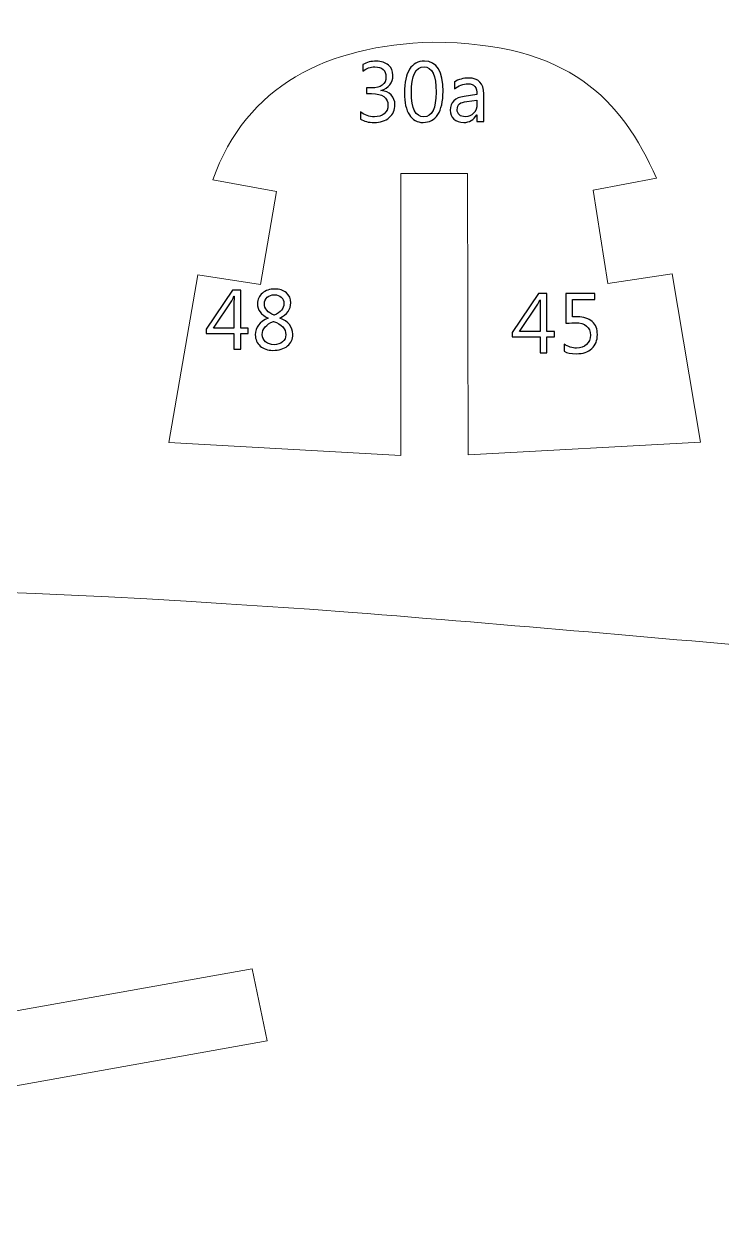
# Model space of a CAD drawing. Header units: centimetres. Extents: x -19.4 to 19.9, y -26.5 to 22.7.
# Drawn here: x -15.72 to -12.23, y 11.08 to 17.1 of the extents above; entities that cross this region are included whole.
import ezdxf

# ---------------------------------------------------------------- set-up
doc = ezdxf.new("R2010")
doc.units = ezdxf.units.CM
doc.header["$MEASUREMENT"] = 0
doc.layers.add('Camada 1', color=7, linetype='Continuous')

msp = doc.modelspace()

# ---------------------------------------------------------------- linework, layer by layer
at = {"layer": 'Camada 1', "color": 7, "lineweight": 9}
for points, knots in [([(11.37641, 13.9241), (11.37641, 13.9241), (12.07959, 13.92746), (12.07959, 13.92746), (12.07959, 13.92746), (12.07959, 13.92746), (12.07889, 12.84872), (12.07889, 12.84872), (12.07889, 12.84872), (12.07889, 12.84872), (12.40737, 12.84868), (12.40737, 12.84868), (12.40737, 12.84868), (12.40737, 12.84868), (12.40791, 13.9203), (12.40791, 13.9203), (12.40791, 13.9203), (12.40791, 13.9203), (13.44927, 13.9203), (13.44927, 13.9203), (13.44927, 13.9203), (13.44927, 13.9203), (13.44927, 12.84866), (13.44927, 12.84866), (13.44927, 12.84866), (13.44927, 12.84866), (13.77653, 12.84874), (13.77653, 12.84874), (13.77653, 12.84874), (13.77653, 12.84874), (13.77665, 13.92194), (13.77665, 13.92194), (13.77665, 13.92194), (13.77665, 13.92194), (14.82129, 13.92148), (14.82129, 13.92148), (14.82129, 13.92148), (14.82129, 13.92148), (14.81871, 12.8491), (14.81871, 12.8491), (14.81871, 12.8491), (14.81871, 12.8491), (15.15111, 12.84872), (15.15111, 12.84872), (15.15111, 12.84872), (15.15111, 12.84872), (15.15233, 13.92432), (15.15233, 13.92432), (15.15233, 13.92432), (15.15233, 13.92432), (16.19311, 13.92528), (16.19311, 13.92528), (16.19311, 13.92528), (16.19311, 13.92528), (16.19311, 12.8488), (16.19311, 12.8488), (16.19311, 12.8488), (16.19311, 12.8488), (16.51913, 12.84902), (16.51913, 12.84902), (16.51913, 12.84902), (16.51913, 12.84902), (16.52443, 13.92402), (16.52443, 13.92402), (16.52443, 13.92402), (16.52443, 13.92402), (17.57629, 13.92198), (17.57629, 13.92198), (17.57629, 13.92198), (17.57629, 13.92198), (17.57965, 12.84876), (17.57965, 12.84876), (17.57965, 12.84876), (17.57965, 12.84876), (17.90357, 12.84884), (17.90357, 12.84884), (17.90357, 12.84884), (17.90357, 12.84884), (17.90519, 13.92198), (17.90519, 13.92198), (17.90519, 13.92198), (17.90519, 13.92198), (19.26099, 13.92256), (19.26099, 13.92256), (19.26099, 13.92256), (19.26099, 13.92256), (19.26329, 13.48384), (19.26329, 13.48384), (19.26329, 13.48384), (19.26329, 13.48384), (18.93721, 13.48414), (18.93721, 13.48414), (18.93721, 13.48414), (18.93721, 13.48414), (18.93723, 12.19382), (18.93723, 12.19382), (18.93723, 12.19382), (18.93723, 12.19382), (19.26321, 12.19404), (19.26321, 12.19404), (19.26321, 12.19404), (19.26321, 12.19404), (19.26315, 11.75908), (19.26315, 11.75908), (19.26315, 11.75908), (19.26315, 11.75908), (11.03407, 11.7589), (11.03407, 11.7589), (11.03407, 11.7589), (11.03407, 11.7589), (11.03373, 12.41852), (11.03373, 12.41852), (11.03373, 12.41852), (11.03373, 12.41852), (9.92885, 12.41852), (9.92885, 12.41852), (9.92885, 12.41852), (9.75935, 12.41476), (9.68185, 12.23418), (9.68047, 11.9069), (9.68047, 11.9069), (9.69413, 11.37154), (9.37973, 11.14726), (9.12445, 11.176), (9.12445, 11.176), (9.12445, 11.176), (9.27543, 12.39628), (9.27543, 12.39628), (9.27543, 12.39628), (9.27543, 12.39628), (8.95219, 12.42986), (8.95219, 12.42986), (8.95219, 12.42986), (8.95219, 12.42986), (8.84463, 11.63264), (8.84463, 11.63264), (8.84463, 11.63264), (8.84463, 11.63264), (0.22525, 11.6231), (0.22525, 11.6231), (0.22525, 11.6231), (0.22525, 11.6231), (0.22507, 10.99086), (0.22507, 10.99086), (0.22507, 10.99086), (0.22507, 10.99086), (-0.10347, 10.99076), (-0.10347, 10.99076), (-0.10347, 10.99076), (-0.10347, 10.99076), (-0.11755, 8.8225), (-0.11755, 8.8225), (-0.11755, 8.8225), (-0.11755, 8.8225), (-3.49563, 8.44424), (-3.49563, 8.44424), (-3.49563, 8.44424), (-3.49563, 8.44424), (-6.30451, 8.4458), (-6.30451, 8.4458), (-6.30451, 8.4458), (-6.45183, 8.39096), (-6.51353, 8.26754), (-6.47197, 8.06132), (-6.47197, 8.06132), (-6.47197, 8.06132), (-6.37361, 7.75354), (-6.37361, 7.75354), (-6.37361, 7.75354), (-6.28155, 7.4655), (-6.25523, 7.30042), (-6.48603, 7.20486), (-6.48603, 7.20486), (-6.48603, 7.20486), (-6.90057, 7.05002), (-6.90057, 7.05002), (-6.90057, 7.05002), (-7.47129, 6.79104), (-7.55529, 6.23856), (-7.30631, 5.48524), (-7.30631, 5.48524), (-7.17705, 5.0702), (-7.33309, 4.78106), (-7.57529, 4.86966), (-7.57529, 4.86966), (-7.57529, 4.86966), (-10.28973, 5.78374), (-10.28973, 5.78374), (-10.28973, 5.78374), (-10.22709, 6.0198), (-10.15177, 6.25586), (-10.06381, 6.49188), (-10.06381, 6.49188), (-10.06381, 6.49188), (-9.29107, 6.16076), (-9.29107, 6.16076), (-9.29107, 6.16076), (-9.29107, 6.16076), (-9.18305, 6.4722), (-9.18305, 6.4722), (-9.18305, 6.4722), (-9.18305, 6.4722), (-9.95903, 6.80332), (-9.95903, 6.80332), (-9.95903, 6.80332), (-9.84095, 7.05886), (-9.71651, 7.30802), (-9.58577, 7.55078), (-9.58577, 7.55078), (-9.58577, 7.55078), (-8.81305, 7.12788), (-8.81305, 7.12788), (-8.81305, 7.12788), (-8.81305, 7.12788), (-8.64277, 7.40654), (-8.64277, 7.40654), (-8.64277, 7.40654), (-8.64277, 7.40654), (-9.40569, 7.83274), (-9.40569, 7.83274), (-9.40569, 7.83274), (-9.28067, 8.0523), (-9.15047, 8.26154), (-9.01279, 8.45562), (-9.01279, 8.45562), (-9.01279, 8.45562), (-8.30555, 7.98026), (-8.30555, 7.98026), (-8.30555, 7.98026), (-8.30555, 7.98026), (-8.12873, 8.24908), (-8.12873, 8.24908), (-8.12873, 8.24908), (-8.12873, 8.24908), (-8.82615, 8.72444), (-8.82615, 8.72444), (-8.82615, 8.72444), (-8.67565, 8.9213), (-8.53347, 9.12214), (-8.40049, 9.32766), (-8.40049, 9.32766), (-8.40049, 9.32766), (-7.67033, 8.87198), (-7.67033, 8.87198), (-7.67033, 8.87198), (-7.67033, 8.87198), (-7.52955, 9.15718), (-7.52955, 9.15718), (-7.52955, 9.15718), (-7.52955, 9.15718), (-8.24333, 9.61944), (-8.24333, 9.61944), (-8.24333, 9.61944), (-7.96299, 10.27668), (-8.15729, 10.81642), (-8.93957, 11.1372), (-8.93957, 11.1372), (-10.30611, 11.44512), (-11.85497, 11.2906), (-13.26861, 10.593), (-13.26861, 10.593), (-14.28477, 10.03624), (-15.28005, 9.33332), (-16.34493, 8.71392), (-16.34493, 8.71392), (-16.88491, 8.36424), (-17.42001, 8.05078), (-17.99139, 7.79882), (-17.99139, 7.79882), (-18.20785, 7.72828), (-18.35853, 7.7012), (-18.43989, 7.74648), (-18.43989, 7.74648), (-18.94871, 8.2031), (-19.20831, 9.29954), (-19.16717, 11.16816), (-19.16717, 11.16816), (-19.05729, 12.75388), (-18.79409, 13.78934), (-18.34589, 14.16064), (-18.34589, 14.16064), (-17.93667, 14.31526), (-16.39563, 14.339), (-14.08061, 14.16394), (-14.08061, 14.16394), (-12.50495, 14.0402), (-10.93755, 13.89186), (-9.37527, 13.72814), (-9.37527, 13.72814), (-8.45931, 13.6227), (-7.69887, 14.4273), (-7.01631, 15.66702), (-7.01631, 15.66702), (-7.24053, 15.70562), (-7.39905, 15.87984), (-7.41883, 16.23198), (-7.41883, 16.23198), (-7.41447, 16.64898), (-7.23319, 16.85688), (-6.88765, 16.88712), (-6.88765, 16.88712), (-6.74355, 16.88834), (-6.59947, 16.8867), (-6.45545, 16.8702), (-6.45545, 16.8702), (-6.25989, 16.84684), (-6.16893, 16.93304), (-6.17537, 17.17238), (-6.17537, 17.17238), (-6.17537, 17.17238), (-6.17237, 17.64582), (-6.17237, 17.64582), (-6.17237, 17.64582), (-6.17237, 17.64582), (-5.81499, 17.6458), (-5.81499, 17.6458), (-5.81499, 17.6458), (-5.81499, 17.6458), (-5.81487, 18.32742), (-5.81487, 18.32742), (-5.81487, 18.32742), (-5.81487, 18.32742), (-5.21493, 18.32704), (-5.21493, 18.32704), (-5.21493, 18.32704), (-5.21493, 18.32704), (-4.62743, 19.04874), (-4.62743, 19.04874), (-4.62743, 19.04874), (-4.62743, 19.04874), (-1.79101, 19.04826), (-1.79101, 19.04826), (-1.79101, 19.04826), (-1.79101, 19.04826), (-1.79035, 17.87462), (-1.79035, 17.87462), (-1.79035, 17.87462), (-1.79035, 17.87462), (-1.44867, 17.87474), (-1.44867, 17.87474), (-1.44867, 17.87474), (-1.44867, 17.87474), (-1.45357, 17.09792), (-1.45357, 17.09792), (-1.45357, 17.09792), (-1.46313, 16.93078), (-1.57727, 16.85724), (-1.75109, 16.82918), (-1.75109, 16.82918), (-1.75109, 16.82918), (-2.31765, 16.8291), (-2.31765, 16.8291), (-2.31765, 16.8291), (-2.31765, 16.8291), (-2.31783, 16.33548), (-2.31783, 16.33548), (-2.31783, 16.33548), (-2.31783, 16.33548), (-1.72435, 16.33548), (-1.72435, 16.33548), (-1.72435, 16.33548), (-0.97487, 16.30596), (-0.53833, 16.19118), (-0.32925, 15.9366), (-0.32925, 15.9366), (-0.19497, 15.77742), (-0.11275, 15.60084), (-0.10665, 15.399), (-0.10665, 15.399), (-0.10665, 15.399), (-0.09979, 14.42812), (-0.09979, 14.42812), (-0.09979, 14.42812), (-0.09979, 14.42812), (0.23141, 14.42836), (0.23141, 14.42836), (0.23141, 14.42836), (0.23141, 14.42836), (0.23235, 13.66432), (0.23235, 13.66432), (0.23235, 13.66432), (0.23235, 13.66432), (9.18865, 13.6641), (9.18865, 13.6641), (9.18865, 13.6641), (9.18865, 13.6641), (9.18727, 14.08738), (9.18727, 14.08738), (9.18727, 14.08738), (9.40587, 14.77222), (9.62069, 15.48714), (9.84303, 16.14192), (9.84303, 16.14192), (9.94079, 16.43224), (10.10731, 16.5922), (10.34163, 16.58406), (10.34163, 16.58406), (10.64957, 16.55468), (10.82359, 16.36344), (10.91783, 16.06836), (10.91783, 16.06836), (11.09525, 15.38488), (11.22243, 14.63772), (11.37641, 13.9241)], [0, 0, 0, 0, 0.0098039, 0.0098039, 0.0098039, 0.0098039, 0.0196078, 0.0196078, 0.0196078, 0.0196079, 0.0294118, 0.0294118, 0.0294118, 0.0294118, 0.0392157, 0.0392157, 0.0392157, 0.0392157, 0.0490196, 0.0490196, 0.0490196, 0.0490196, 0.0588235, 0.0588235, 0.0588235, 0.0588235, 0.0686275, 0.0686275, 0.0686275, 0.0686275, 0.0784314, 0.0784314, 0.0784314, 0.0784314, 0.0882353, 0.0882353, 0.0882353, 0.0882353, 0.0980392, 0.0980392, 0.0980392, 0.0980392, 0.1078431, 0.1078431, 0.1078431, 0.1078431, 0.1176471, 0.1176471, 0.1176471, 0.1176471, 0.127451, 0.127451, 0.127451, 0.127451, 0.1372549, 0.1372549, 0.1372549, 0.1372549, 0.1470588, 0.1470588, 0.1470588, 0.1470588, 0.1568627, 0.1568627, 0.1568627, 0.1568628, 0.1666667, 0.1666667, 0.1666667, 0.1666667, 0.1764706, 0.1764706, 0.1764706, 0.1764706, 0.1862745, 0.1862745, 0.1862745, 0.1862745, 0.1960784, 0.1960784, 0.1960784, 0.1960784, 0.2058824, 0.2058824, 0.2058824, 0.2058824, 0.2156863, 0.2156863, 0.2156863, 0.2156863, 0.2254902, 0.2254902, 0.2254902, 0.2254902, 0.2352941, 0.2352941, 0.2352941, 0.2352941, 0.245098, 0.245098, 0.245098, 0.245098, 0.254902, 0.254902, 0.254902, 0.254902, 0.2647059, 0.2647059, 0.2647059, 0.2647059, 0.2745098, 0.2745098, 0.2745098, 0.2745098, 0.2843137, 0.2843137, 0.2843137, 0.2843137, 0.2941176, 0.2941176, 0.2941176, 0.2941177, 0.3039216, 0.3039216, 0.3039216, 0.3039216, 0.3137255, 0.3137255, 0.3137255, 0.3137255, 0.3235294, 0.3235294, 0.3235294, 0.3235294, 0.3333333, 0.3333333, 0.3333333, 0.3333333, 0.3431373, 0.3431373, 0.3431373, 0.3431373, 0.3529412, 0.3529412, 0.3529412, 0.3529412, 0.3627451, 0.3627451, 0.3627451, 0.3627451, 0.372549, 0.372549, 0.372549, 0.372549, 0.3823529, 0.3823529, 0.3823529, 0.382353, 0.3921569, 0.3921569, 0.3921569, 0.3921569, 0.4019608, 0.4019608, 0.4019608, 0.4019608, 0.4117647, 0.4117647, 0.4117647, 0.4117647, 0.4215686, 0.4215686, 0.4215686, 0.4215686, 0.4313725, 0.4313725, 0.4313725, 0.4313726, 0.4411765, 0.4411765, 0.4411765, 0.4411765, 0.4509804, 0.4509804, 0.4509804, 0.4509804, 0.4607843, 0.4607843, 0.4607843, 0.4607843, 0.4705882, 0.4705882, 0.4705882, 0.4705882, 0.4803922, 0.4803922, 0.4803922, 0.4803922, 0.4901961, 0.4901961, 0.4901961, 0.4901961, 0.5, 0.5, 0.5, 0.5, 0.5098039, 0.5098039, 0.5098039, 0.5098039, 0.5196078, 0.5196078, 0.5196078, 0.5196079, 0.5294118, 0.5294118, 0.5294118, 0.5294118, 0.5392157, 0.5392157, 0.5392157, 0.5392157, 0.5490196, 0.5490196, 0.5490196, 0.5490196, 0.5588235, 0.5588235, 0.5588235, 0.5588235, 0.5686275, 0.5686275, 0.5686275, 0.5686275, 0.5784314, 0.5784314, 0.5784314, 0.5784314, 0.5882353, 0.5882353, 0.5882353, 0.5882353, 0.5980392, 0.5980392, 0.5980392, 0.5980392, 0.6078431, 0.6078431, 0.6078431, 0.6078431, 0.6176471, 0.6176471, 0.6176471, 0.6176471, 0.627451, 0.627451, 0.627451, 0.627451, 0.6372549, 0.6372549, 0.6372549, 0.6372549, 0.6470588, 0.6470588, 0.6470588, 0.6470588, 0.6568627, 0.6568627, 0.6568627, 0.6568628, 0.6666667, 0.6666667, 0.6666667, 0.6666667, 0.6764706, 0.6764706, 0.6764706, 0.6764706, 0.6862745, 0.6862745, 0.6862745, 0.6862745, 0.6960784, 0.6960784, 0.6960784, 0.6960784, 0.7058824, 0.7058824, 0.7058824, 0.7058824, 0.7156863, 0.7156863, 0.7156863, 0.7156863, 0.7254902, 0.7254902, 0.7254902, 0.7254902, 0.7352941, 0.7352941, 0.7352941, 0.7352941, 0.745098, 0.745098, 0.745098, 0.745098, 0.754902, 0.754902, 0.754902, 0.754902, 0.7647059, 0.7647059, 0.7647059, 0.7647059, 0.7745098, 0.7745098, 0.7745098, 0.7745098, 0.7843137, 0.7843137, 0.7843137, 0.7843137, 0.7941176, 0.7941176, 0.7941176, 0.7941177, 0.8039216, 0.8039216, 0.8039216, 0.8039216, 0.8137255, 0.8137255, 0.8137255, 0.8137255, 0.8235294, 0.8235294, 0.8235294, 0.8235294, 0.8333333, 0.8333333, 0.8333333, 0.8333333, 0.8431373, 0.8431373, 0.8431373, 0.8431373, 0.8529412, 0.8529412, 0.8529412, 0.8529412, 0.8627451, 0.8627451, 0.8627451, 0.8627451, 0.872549, 0.872549, 0.872549, 0.872549, 0.8823529, 0.8823529, 0.8823529, 0.882353, 0.8921569, 0.8921569, 0.8921569, 0.8921569, 0.9019608, 0.9019608, 0.9019608, 0.9019608, 0.9117647, 0.9117647, 0.9117647, 0.9117647, 0.9215686, 0.9215686, 0.9215686, 0.9215686, 0.9313725, 0.9313725, 0.9313725, 0.9313726, 0.9411765, 0.9411765, 0.9411765, 0.9411765, 0.9509804, 0.9509804, 0.9509804, 0.9509804, 0.9607843, 0.9607843, 0.9607843, 0.9607843, 0.9705882, 0.9705882, 0.9705882, 0.9705882, 0.9803922, 0.9803922, 0.9803922, 0.9803922, 1, 1, 1, 1]), ([(-14.77862, 16.32638), (-14.77862, 16.32638), (-14.46052, 16.26762), (-14.46052, 16.26762), (-14.46052, 16.26762), (-14.46052, 16.26762), (-14.54051, 15.80377), (-14.54051, 15.80377), (-14.54051, 15.80377), (-14.54051, 15.80377), (-14.85286, 15.85225), (-14.85286, 15.85225), (-14.85286, 15.85225), (-14.85286, 15.85225), (-14.99807, 15.01428), (-14.99807, 15.01428), (-14.99807, 15.01428), (-14.99807, 15.01428), (-13.83936, 14.94854), (-13.83936, 14.94854), (-13.83936, 14.94854), (-13.83936, 14.94854), (-13.83822, 16.35776), (-13.83822, 16.35776), (-13.83822, 16.35776), (-13.83822, 16.35776), (-13.50584, 16.35773), (-13.50584, 16.35773), (-13.50584, 16.35773), (-13.50584, 16.35773), (-13.50243, 14.95258), (-13.50243, 14.95258), (-13.50243, 14.95258), (-13.50243, 14.95258), (-12.34081, 15.01569), (-12.34081, 15.01569), (-12.34081, 15.01569), (-12.34081, 15.01569), (-12.48189, 15.85636), (-12.48189, 15.85636), (-12.48189, 15.85636), (-12.48189, 15.85636), (-12.8044, 15.80837), (-12.8044, 15.80837), (-12.8044, 15.80837), (-12.8044, 15.80837), (-12.87716, 16.27429), (-12.87716, 16.27429), (-12.87716, 16.27429), (-12.87716, 16.27429), (-12.56046, 16.33507), (-12.56046, 16.33507), (-12.56046, 16.33507), (-12.74032, 16.73011), (-12.99181, 17.01009), (-13.68097, 17.01432), (-13.68097, 17.01432), (-14.20955, 16.99817), (-14.61023, 16.79827), (-14.77862, 16.32638)], [0, 0, 0, 0, 0.0625, 0.0625, 0.0625, 0.0625, 0.125, 0.125, 0.125, 0.125, 0.1875, 0.1875, 0.1875, 0.1875, 0.25, 0.25, 0.25, 0.25, 0.3125, 0.3125, 0.3125, 0.3125, 0.375, 0.375, 0.375, 0.375, 0.4375, 0.4375, 0.4375, 0.4375, 0.5, 0.5, 0.5, 0.5, 0.5625, 0.5625, 0.5625, 0.5625, 0.625, 0.625, 0.625, 0.625, 0.6875, 0.6875, 0.6875, 0.6875, 0.75, 0.75, 0.75, 0.75, 0.8125, 0.8125, 0.8125, 0.8125, 0.875, 0.875, 0.875, 0.875, 1, 1, 1, 1]), ([(-18.32514, 11.71678), (-18.32514, 11.71678), (-18.26668, 11.34931), (-18.26668, 11.34931), (-18.26668, 11.34931), (-18.26668, 11.34931), (-14.50715, 12.02314), (-14.50715, 12.02314), (-14.50715, 12.02314), (-14.50715, 12.02314), (-14.58189, 12.38271), (-14.58189, 12.38271), (-14.58189, 12.38271), (-14.58189, 12.38271), (-18.32514, 11.71678), (-18.32514, 11.71678)], [0, 0, 0, 0, 0.2, 0.2, 0.2, 0.2, 0.4, 0.4, 0.4, 0.4, 0.6, 0.6, 0.6, 0.6, 1, 1, 1, 1])]:
    msp.add_open_spline(points, degree=3, knots=knots, dxfattribs=at)
at = {"layer": 'Camada 1', "color": 7}
for points, knots in [([(-14.03956, 16.62921), (-14.03956, 16.62921), (-14.03956, 16.66561), (-14.03956, 16.66561), (-14.03956, 16.66561), (-14.01931, 16.64953), (-13.99638, 16.64148), (-13.9709, 16.64148), (-13.9709, 16.64148), (-13.95016, 16.64148), (-13.93365, 16.64663), (-13.9213, 16.65701), (-13.9213, 16.65701), (-13.90896, 16.66738), (-13.90282, 16.68135), (-13.90282, 16.69885), (-13.90282, 16.69885), (-13.90282, 16.73765), (-13.93033, 16.75706), (-13.9853, 16.75706), (-13.9853, 16.75706), (-13.9853, 16.75706), (-14.00992, 16.75706), (-14.00992, 16.75706), (-14.00992, 16.75706), (-14.00992, 16.75706), (-14.00992, 16.78584), (-14.00992, 16.78584), (-14.00992, 16.78584), (-14.00992, 16.78584), (-13.9865, 16.78584), (-13.9865, 16.78584), (-13.9865, 16.78584), (-13.93746, 16.78584), (-13.91298, 16.80405), (-13.91298, 16.84038), (-13.91298, 16.84038), (-13.91298, 16.87404), (-13.93168, 16.89083), (-13.96907, 16.89083), (-13.96907, 16.89083), (-13.98995, 16.89083), (-14.00964, 16.88378), (-14.02813, 16.86966), (-14.02813, 16.86966), (-14.02813, 16.86966), (-14.02813, 16.90268), (-14.02813, 16.90268), (-14.02813, 16.90268), (-14.00908, 16.91397), (-13.98657, 16.91962), (-13.96067, 16.91962), (-13.96067, 16.91962), (-13.9357, 16.91962), (-13.91573, 16.91299), (-13.9007, 16.89979), (-13.9007, 16.89979), (-13.88574, 16.88653), (-13.87826, 16.86959), (-13.87826, 16.84892), (-13.87826, 16.84892), (-13.87826, 16.8099), (-13.89809, 16.78478), (-13.93781, 16.77364), (-13.93781, 16.77364), (-13.93781, 16.77364), (-13.93781, 16.77279), (-13.93781, 16.77279), (-13.93781, 16.77279), (-13.91651, 16.77074), (-13.89957, 16.76326), (-13.88701, 16.75035), (-13.88701, 16.75035), (-13.87438, 16.73744), (-13.8681, 16.72135), (-13.8681, 16.70209), (-13.8681, 16.70209), (-13.8681, 16.67542), (-13.87763, 16.65397), (-13.89675, 16.6376), (-13.89675, 16.6376), (-13.91587, 16.6213), (-13.94106, 16.61312), (-13.97232, 16.61312), (-13.97232, 16.61312), (-14.00047, 16.61312), (-14.0229, 16.61848), (-14.03956, 16.62921)], [0, 0, 0, 0, 0.0434783, 0.0434783, 0.0434783, 0.0434783, 0.0869565, 0.0869565, 0.0869565, 0.0869565, 0.1304348, 0.1304348, 0.1304348, 0.1304348, 0.173913, 0.173913, 0.173913, 0.1739131, 0.2173913, 0.2173913, 0.2173913, 0.2173913, 0.2608696, 0.2608696, 0.2608696, 0.2608696, 0.3043478, 0.3043478, 0.3043478, 0.3043478, 0.3478261, 0.3478261, 0.3478261, 0.3478261, 0.3913043, 0.3913043, 0.3913043, 0.3913044, 0.4347826, 0.4347826, 0.4347826, 0.4347826, 0.4782609, 0.4782609, 0.4782609, 0.4782609, 0.5217391, 0.5217391, 0.5217391, 0.5217391, 0.5652174, 0.5652174, 0.5652174, 0.5652174, 0.6086957, 0.6086957, 0.6086957, 0.6086957, 0.6521739, 0.6521739, 0.6521739, 0.6521739, 0.6956522, 0.6956522, 0.6956522, 0.6956522, 0.7391304, 0.7391304, 0.7391304, 0.7391304, 0.7826087, 0.7826087, 0.7826087, 0.7826087, 0.826087, 0.826087, 0.826087, 0.826087, 0.8695652, 0.8695652, 0.8695652, 0.8695652, 0.9130435, 0.9130435, 0.9130435, 0.9130435, 1, 1, 1, 1]), ([(-13.72727, 16.61312), (-13.75662, 16.61312), (-13.77956, 16.62575), (-13.79599, 16.65094), (-13.79599, 16.65094), (-13.81243, 16.6762), (-13.82069, 16.71268), (-13.82069, 16.76037), (-13.82069, 16.76037), (-13.82069, 16.8128), (-13.81208, 16.85238), (-13.79494, 16.87926), (-13.79494, 16.87926), (-13.77779, 16.90614), (-13.75303, 16.91962), (-13.72064, 16.91962), (-13.72064, 16.91962), (-13.65862, 16.91962), (-13.62765, 16.86896), (-13.62765, 16.76764), (-13.62765, 16.76764), (-13.62765, 16.7174), (-13.6364, 16.67916), (-13.65389, 16.6527), (-13.65389, 16.6527), (-13.67139, 16.62631), (-13.69587, 16.61312), (-13.72727, 16.61312)], [0, 0, 0, 0, 0.125, 0.125, 0.125, 0.125, 0.25, 0.25, 0.25, 0.25, 0.375, 0.375, 0.375, 0.375, 0.5, 0.5, 0.5, 0.5, 0.625, 0.625, 0.625, 0.625, 0.75, 0.75, 0.75, 0.75, 1, 1, 1, 1]), ([(-13.72255, 16.89083), (-13.76481, 16.89083), (-13.78598, 16.84786), (-13.78598, 16.76192), (-13.78598, 16.76192), (-13.78598, 16.68163), (-13.76523, 16.64148), (-13.72374, 16.64148), (-13.72374, 16.64148), (-13.68282, 16.64148), (-13.66236, 16.68234), (-13.66236, 16.76397), (-13.66236, 16.76397), (-13.66236, 16.84857), (-13.6824, 16.89083), (-13.72255, 16.89083)], [0, 0, 0, 0, 0.2, 0.2, 0.2, 0.2, 0.4, 0.4, 0.4, 0.4, 0.6, 0.6, 0.6, 0.6, 1, 1, 1, 1]), ([(-13.42444, 16.6182), (-13.42444, 16.6182), (-13.45831, 16.6182), (-13.45831, 16.6182), (-13.45831, 16.6182), (-13.45831, 16.6182), (-13.45831, 16.65129), (-13.45831, 16.65129), (-13.45831, 16.65129), (-13.45831, 16.65129), (-13.45916, 16.65129), (-13.45916, 16.65129), (-13.45916, 16.65129), (-13.4739, 16.62582), (-13.49556, 16.61312), (-13.52428, 16.61312), (-13.52428, 16.61312), (-13.54538, 16.61312), (-13.56189, 16.61869), (-13.57381, 16.62991), (-13.57381, 16.62991), (-13.58574, 16.64106), (-13.59166, 16.65588), (-13.59166, 16.67436), (-13.59166, 16.67436), (-13.59166, 16.71395), (-13.56838, 16.73702), (-13.52181, 16.74351), (-13.52181, 16.74351), (-13.52181, 16.74351), (-13.45831, 16.7524), (-13.45831, 16.7524), (-13.45831, 16.7524), (-13.45831, 16.78852), (-13.47285, 16.80659), (-13.50191, 16.80659), (-13.50191, 16.80659), (-13.52739, 16.80659), (-13.55039, 16.79784), (-13.57092, 16.78034), (-13.57092, 16.78034), (-13.57092, 16.78034), (-13.57092, 16.81505), (-13.57092, 16.81505), (-13.57092, 16.81505), (-13.55011, 16.82832), (-13.52619, 16.83495), (-13.49902, 16.83495), (-13.49902, 16.83495), (-13.44928, 16.83495), (-13.42444, 16.80863), (-13.42444, 16.75593), (-13.42444, 16.75593), (-13.42444, 16.75593), (-13.42444, 16.6182), (-13.42444, 16.6182)], [0, 0, 0, 0, 0.0666667, 0.0666667, 0.0666667, 0.0666667, 0.1333333, 0.1333333, 0.1333333, 0.1333333, 0.2, 0.2, 0.2, 0.2, 0.2666667, 0.2666667, 0.2666667, 0.2666667, 0.3333333, 0.3333333, 0.3333333, 0.3333333, 0.4, 0.4, 0.4, 0.4, 0.4666667, 0.4666667, 0.4666667, 0.4666667, 0.5333333, 0.5333333, 0.5333333, 0.5333333, 0.6, 0.6, 0.6, 0.6, 0.6666667, 0.6666667, 0.6666667, 0.6666667, 0.7333333, 0.7333333, 0.7333333, 0.7333333, 0.8, 0.8, 0.8, 0.8, 0.8666667, 0.8666667, 0.8666667, 0.8666667, 1, 1, 1, 1]), ([(-13.45831, 16.72531), (-13.45831, 16.72531), (-13.50939, 16.71825), (-13.50939, 16.71825), (-13.50939, 16.71825), (-13.52513, 16.71606), (-13.53698, 16.71211), (-13.54495, 16.70654), (-13.54495, 16.70654), (-13.55293, 16.70089), (-13.55695, 16.69101), (-13.55695, 16.67676), (-13.55695, 16.67676), (-13.55695, 16.66639), (-13.55328, 16.65792), (-13.54587, 16.65136), (-13.54587, 16.65136), (-13.53853, 16.6448), (-13.52866, 16.64148), (-13.51645, 16.64148), (-13.51645, 16.64148), (-13.49959, 16.64148), (-13.48569, 16.64741), (-13.47475, 16.65919), (-13.47475, 16.65919), (-13.46381, 16.67105), (-13.45831, 16.686), (-13.45831, 16.70414), (-13.45831, 16.70414), (-13.45831, 16.70414), (-13.45831, 16.72531), (-13.45831, 16.72531)], [0, 0, 0, 0, 0.1111111, 0.1111111, 0.1111111, 0.1111111, 0.2222222, 0.2222222, 0.2222222, 0.2222222, 0.3333333, 0.3333333, 0.3333333, 0.3333333, 0.4444444, 0.4444444, 0.4444444, 0.4444445, 0.5555556, 0.5555556, 0.5555556, 0.5555556, 0.6666667, 0.6666667, 0.6666667, 0.6666667, 0.7777778, 0.7777778, 0.7777778, 0.7777778, 1, 1, 1, 1]), ([(-14.60086, 15.55794), (-14.60086, 15.55794), (-14.63896, 15.55794), (-14.63896, 15.55794), (-14.63896, 15.55794), (-14.63896, 15.55794), (-14.63896, 15.4792), (-14.63896, 15.4792), (-14.63896, 15.4792), (-14.63896, 15.4792), (-14.67241, 15.4792), (-14.67241, 15.4792), (-14.67241, 15.4792), (-14.67241, 15.4792), (-14.67241, 15.55794), (-14.67241, 15.55794), (-14.67241, 15.55794), (-14.67241, 15.55794), (-14.81169, 15.55794), (-14.81169, 15.55794), (-14.81169, 15.55794), (-14.81169, 15.55794), (-14.81169, 15.5801), (-14.81169, 15.5801), (-14.81169, 15.5801), (-14.81169, 15.5801), (-14.67982, 15.77554), (-14.67982, 15.77554), (-14.67982, 15.77554), (-14.67982, 15.77554), (-14.63896, 15.77554), (-14.63896, 15.77554), (-14.63896, 15.77554), (-14.63896, 15.77554), (-14.63896, 15.58546), (-14.63896, 15.58546), (-14.63896, 15.58546), (-14.63896, 15.58546), (-14.60086, 15.58546), (-14.60086, 15.58546), (-14.60086, 15.58546), (-14.60086, 15.58546), (-14.60086, 15.55794), (-14.60086, 15.55794)], [0, 0, 0, 0, 0.0833333, 0.0833333, 0.0833333, 0.0833333, 0.1666667, 0.1666667, 0.1666667, 0.1666667, 0.25, 0.25, 0.25, 0.25, 0.3333333, 0.3333333, 0.3333333, 0.3333333, 0.4166667, 0.4166667, 0.4166667, 0.4166667, 0.5, 0.5, 0.5, 0.5, 0.5833333, 0.5833333, 0.5833333, 0.5833333, 0.6666667, 0.6666667, 0.6666667, 0.6666667, 0.75, 0.75, 0.75, 0.75, 0.8333333, 0.8333333, 0.8333333, 0.8333333, 1, 1, 1, 1]), ([(-14.67241, 15.58546), (-14.67241, 15.58546), (-14.67241, 15.71352), (-14.67241, 15.71352), (-14.67241, 15.71352), (-14.67241, 15.72262), (-14.67213, 15.73285), (-14.67156, 15.74414), (-14.67156, 15.74414), (-14.67156, 15.74414), (-14.67241, 15.74414), (-14.67241, 15.74414), (-14.67241, 15.74414), (-14.67431, 15.73913), (-14.67812, 15.73158), (-14.68377, 15.72142), (-14.68377, 15.72142), (-14.68377, 15.72142), (-14.77493, 15.58546), (-14.77493, 15.58546), (-14.77493, 15.58546), (-14.77493, 15.58546), (-14.67241, 15.58546), (-14.67241, 15.58546)], [0, 0, 0, 0, 0.1428571, 0.1428571, 0.1428571, 0.1428572, 0.2857143, 0.2857143, 0.2857143, 0.2857143, 0.4285714, 0.4285714, 0.4285714, 0.4285714, 0.5714286, 0.5714286, 0.5714286, 0.5714286, 0.7142857, 0.7142857, 0.7142857, 0.7142857, 1, 1, 1, 1]), ([(-14.5018, 15.63457), (-14.5018, 15.63457), (-14.5018, 15.63541), (-14.5018, 15.63541), (-14.5018, 15.63541), (-14.53736, 15.65192), (-14.55514, 15.67591), (-14.55514, 15.70738), (-14.55514, 15.70738), (-14.55514, 15.72876), (-14.54703, 15.74633), (-14.53073, 15.76002), (-14.53073, 15.76002), (-14.51443, 15.77377), (-14.49348, 15.78062), (-14.46779, 15.78062), (-14.46779, 15.78062), (-14.44465, 15.78062), (-14.4256, 15.7742), (-14.41071, 15.76136), (-14.41071, 15.76136), (-14.39583, 15.74851), (-14.38835, 15.73208), (-14.38835, 15.71197), (-14.38835, 15.71197), (-14.38835, 15.67909), (-14.40669, 15.65362), (-14.44338, 15.63541), (-14.44338, 15.63541), (-14.44338, 15.63541), (-14.44338, 15.63457), (-14.44338, 15.63457), (-14.44338, 15.63457), (-14.4002, 15.61911), (-14.37861, 15.59237), (-14.37861, 15.55434), (-14.37861, 15.55434), (-14.37861, 15.52979), (-14.38743, 15.51032), (-14.40507, 15.49585), (-14.40507, 15.49585), (-14.42264, 15.48139), (-14.44719, 15.47412), (-14.47859, 15.47412), (-14.47859, 15.47412), (-14.50392, 15.47412), (-14.52473, 15.48132), (-14.54117, 15.49564), (-14.54117, 15.49564), (-14.55754, 15.50996), (-14.56573, 15.52859), (-14.56573, 15.55145), (-14.56573, 15.55145), (-14.56573, 15.58948), (-14.54442, 15.61721), (-14.5018, 15.63457)], [0, 0, 0, 0, 0.0666667, 0.0666667, 0.0666667, 0.0666667, 0.1333333, 0.1333333, 0.1333333, 0.1333333, 0.2, 0.2, 0.2, 0.2, 0.2666667, 0.2666667, 0.2666667, 0.2666667, 0.3333333, 0.3333333, 0.3333333, 0.3333333, 0.4, 0.4, 0.4, 0.4, 0.4666667, 0.4666667, 0.4666667, 0.4666667, 0.5333333, 0.5333333, 0.5333333, 0.5333333, 0.6, 0.6, 0.6, 0.6, 0.6666667, 0.6666667, 0.6666667, 0.6666667, 0.7333333, 0.7333333, 0.7333333, 0.7333333, 0.8, 0.8, 0.8, 0.8, 0.8666667, 0.8666667, 0.8666667, 0.8666667, 1, 1, 1, 1]), ([(-14.42306, 15.70773), (-14.42306, 15.72142), (-14.42736, 15.73215), (-14.4359, 15.74005), (-14.4359, 15.74005), (-14.44444, 15.74788), (-14.45615, 15.75183), (-14.4709, 15.75183), (-14.4709, 15.75183), (-14.48473, 15.75183), (-14.49644, 15.74774), (-14.50604, 15.73948), (-14.50604, 15.73948), (-14.51563, 15.7313), (-14.52043, 15.72086), (-14.52043, 15.70816), (-14.52043, 15.70816), (-14.52043, 15.68233), (-14.50434, 15.66293), (-14.47217, 15.64981), (-14.47217, 15.64981), (-14.43943, 15.66335), (-14.42306, 15.68261), (-14.42306, 15.70773)], [0, 0, 0, 0, 0.1428571, 0.1428571, 0.1428571, 0.1428572, 0.2857143, 0.2857143, 0.2857143, 0.2857143, 0.4285714, 0.4285714, 0.4285714, 0.4285714, 0.5714286, 0.5714286, 0.5714286, 0.5714286, 0.7142857, 0.7142857, 0.7142857, 0.7142857, 1, 1, 1, 1]), ([(-13.07086, 15.54094), (-13.07086, 15.54094), (-13.10896, 15.54094), (-13.10896, 15.54094), (-13.10896, 15.54094), (-13.10896, 15.54094), (-13.10896, 15.4622), (-13.10896, 15.4622), (-13.10896, 15.4622), (-13.10896, 15.4622), (-13.14241, 15.4622), (-13.14241, 15.4622), (-13.14241, 15.4622), (-13.14241, 15.4622), (-13.14241, 15.54094), (-13.14241, 15.54094), (-13.14241, 15.54094), (-13.14241, 15.54094), (-13.28169, 15.54094), (-13.28169, 15.54094), (-13.28169, 15.54094), (-13.28169, 15.54094), (-13.28169, 15.5631), (-13.28169, 15.5631), (-13.28169, 15.5631), (-13.28169, 15.5631), (-13.14982, 15.75854), (-13.14982, 15.75854), (-13.14982, 15.75854), (-13.14982, 15.75854), (-13.10896, 15.75854), (-13.10896, 15.75854), (-13.10896, 15.75854), (-13.10896, 15.75854), (-13.10896, 15.56846), (-13.10896, 15.56846), (-13.10896, 15.56846), (-13.10896, 15.56846), (-13.07086, 15.56846), (-13.07086, 15.56846), (-13.07086, 15.56846), (-13.07086, 15.56846), (-13.07086, 15.54094), (-13.07086, 15.54094)], [0, 0, 0, 0, 0.0833333, 0.0833333, 0.0833333, 0.0833333, 0.1666667, 0.1666667, 0.1666667, 0.1666667, 0.25, 0.25, 0.25, 0.25, 0.3333333, 0.3333333, 0.3333333, 0.3333333, 0.4166667, 0.4166667, 0.4166667, 0.4166667, 0.5, 0.5, 0.5, 0.5, 0.5833333, 0.5833333, 0.5833333, 0.5833333, 0.6666667, 0.6666667, 0.6666667, 0.6666667, 0.75, 0.75, 0.75, 0.75, 0.8333333, 0.8333333, 0.8333333, 0.8333333, 1, 1, 1, 1]), ([(-13.0226, 15.4694), (-13.0226, 15.4694), (-13.0226, 15.50538), (-13.0226, 15.50538), (-13.0226, 15.50538), (-13.00235, 15.49212), (-12.98175, 15.48548), (-12.9608, 15.48548), (-12.9608, 15.48548), (-12.93984, 15.48548), (-12.92298, 15.49141), (-12.91014, 15.50326), (-12.91014, 15.50326), (-12.89736, 15.51505), (-12.89094, 15.53078), (-12.89094, 15.55033), (-12.89094, 15.55033), (-12.89094, 15.56973), (-12.89751, 15.5849), (-12.91056, 15.59576), (-12.91056, 15.59576), (-12.92368, 15.60663), (-12.94238, 15.61206), (-12.96679, 15.61206), (-12.96679, 15.61206), (-12.97505, 15.61206), (-12.99057, 15.61122), (-13.01329, 15.60959), (-13.01329, 15.60959), (-13.01329, 15.60959), (-13.01329, 15.75854), (-13.01329, 15.75854), (-13.01329, 15.75854), (-13.01329, 15.75854), (-12.86978, 15.75854), (-12.86978, 15.75854), (-12.86978, 15.75854), (-12.86978, 15.75854), (-12.86978, 15.72806), (-12.86978, 15.72806), (-12.86978, 15.72806), (-12.86978, 15.72806), (-12.98112, 15.72806), (-12.98112, 15.72806), (-12.98112, 15.72806), (-12.98112, 15.72806), (-12.98112, 15.64085), (-12.98112, 15.64085), (-12.98112, 15.64085), (-12.97201, 15.64141), (-12.96362, 15.6417), (-12.95586, 15.6417), (-12.95586, 15.6417), (-12.92418, 15.6417), (-12.89962, 15.63372), (-12.88227, 15.61785), (-12.88227, 15.61785), (-12.86491, 15.60197), (-12.85623, 15.58017), (-12.85623, 15.55251), (-12.85623, 15.55251), (-12.85623, 15.52387), (-12.86554, 15.50079), (-12.88424, 15.48337), (-12.88424, 15.48337), (-12.90294, 15.46587), (-12.92862, 15.45712), (-12.96115, 15.45712), (-12.96115, 15.45712), (-12.98859, 15.45712), (-13.00906, 15.46121), (-13.0226, 15.4694)], [0, 0, 0, 0, 0.0526316, 0.0526316, 0.0526316, 0.0526316, 0.1052632, 0.1052632, 0.1052632, 0.1052632, 0.1578947, 0.1578947, 0.1578947, 0.1578947, 0.2105263, 0.2105263, 0.2105263, 0.2105263, 0.2631579, 0.2631579, 0.2631579, 0.2631579, 0.3157895, 0.3157895, 0.3157895, 0.3157895, 0.3684211, 0.3684211, 0.3684211, 0.3684211, 0.4210526, 0.4210526, 0.4210526, 0.4210526, 0.4736842, 0.4736842, 0.4736842, 0.4736842, 0.5263158, 0.5263158, 0.5263158, 0.5263158, 0.5789474, 0.5789474, 0.5789474, 0.5789474, 0.6315789, 0.6315789, 0.6315789, 0.631579, 0.6842105, 0.6842105, 0.6842105, 0.6842105, 0.7368421, 0.7368421, 0.7368421, 0.7368421, 0.7894737, 0.7894737, 0.7894737, 0.7894737, 0.8421053, 0.8421053, 0.8421053, 0.8421053, 0.8947368, 0.8947368, 0.8947368, 0.8947369, 1, 1, 1, 1]), ([(-13.14241, 15.56846), (-13.14241, 15.56846), (-13.14241, 15.69652), (-13.14241, 15.69652), (-13.14241, 15.69652), (-13.14241, 15.70562), (-13.14213, 15.71585), (-13.14156, 15.72714), (-13.14156, 15.72714), (-13.14156, 15.72714), (-13.14241, 15.72714), (-13.14241, 15.72714), (-13.14241, 15.72714), (-13.14431, 15.72213), (-13.14812, 15.71458), (-13.15377, 15.70442), (-13.15377, 15.70442), (-13.15377, 15.70442), (-13.24493, 15.56846), (-13.24493, 15.56846), (-13.24493, 15.56846), (-13.24493, 15.56846), (-13.14241, 15.56846), (-13.14241, 15.56846)], [0, 0, 0, 0, 0.1428571, 0.1428571, 0.1428571, 0.1428572, 0.2857143, 0.2857143, 0.2857143, 0.2857143, 0.4285714, 0.4285714, 0.4285714, 0.4285714, 0.5714286, 0.5714286, 0.5714286, 0.5714286, 0.7142857, 0.7142857, 0.7142857, 0.7142857, 1, 1, 1, 1]), ([(-14.47443, 15.61848), (-14.51217, 15.60345), (-14.53101, 15.58158), (-14.53101, 15.553), (-14.53101, 15.553), (-14.53101, 15.53826), (-14.52551, 15.52612), (-14.51457, 15.51667), (-14.51457, 15.51667), (-14.50364, 15.50721), (-14.48924, 15.50248), (-14.47132, 15.50248), (-14.47132, 15.50248), (-14.45425, 15.50248), (-14.44035, 15.50714), (-14.42955, 15.51645), (-14.42955, 15.51645), (-14.41876, 15.52577), (-14.41332, 15.53755), (-14.41332, 15.5518), (-14.41332, 15.5518), (-14.41332, 15.58158), (-14.43371, 15.60387), (-14.47443, 15.61848)], [0, 0, 0, 0, 0.1428571, 0.1428571, 0.1428571, 0.1428572, 0.2857143, 0.2857143, 0.2857143, 0.2857143, 0.4285714, 0.4285714, 0.4285714, 0.4285714, 0.5714286, 0.5714286, 0.5714286, 0.5714286, 0.7142857, 0.7142857, 0.7142857, 0.7142857, 1, 1, 1, 1])]:
    msp.add_open_spline(points, degree=3, knots=knots, dxfattribs=at)
at = {"layer": 'Camada 1', "color": 250, "lineweight": 9}
for points, knots in [([(-14.03956, 16.62921), (-14.03956, 16.62921), (-14.03956, 16.66561), (-14.03956, 16.66561), (-14.03956, 16.66561), (-14.01931, 16.64953), (-13.99638, 16.64148), (-13.9709, 16.64148), (-13.9709, 16.64148), (-13.95016, 16.64148), (-13.93365, 16.64663), (-13.9213, 16.65701), (-13.9213, 16.65701), (-13.90896, 16.66738), (-13.90282, 16.68135), (-13.90282, 16.69885), (-13.90282, 16.69885), (-13.90282, 16.73765), (-13.93033, 16.75706), (-13.9853, 16.75706), (-13.9853, 16.75706), (-13.9853, 16.75706), (-14.00992, 16.75706), (-14.00992, 16.75706), (-14.00992, 16.75706), (-14.00992, 16.75706), (-14.00992, 16.78584), (-14.00992, 16.78584), (-14.00992, 16.78584), (-14.00992, 16.78584), (-13.9865, 16.78584), (-13.9865, 16.78584), (-13.9865, 16.78584), (-13.93746, 16.78584), (-13.91298, 16.80405), (-13.91298, 16.84038), (-13.91298, 16.84038), (-13.91298, 16.87404), (-13.93168, 16.89083), (-13.96907, 16.89083), (-13.96907, 16.89083), (-13.98995, 16.89083), (-14.00964, 16.88378), (-14.02813, 16.86966), (-14.02813, 16.86966), (-14.02813, 16.86966), (-14.02813, 16.90268), (-14.02813, 16.90268), (-14.02813, 16.90268), (-14.00908, 16.91397), (-13.98657, 16.91962), (-13.96067, 16.91962), (-13.96067, 16.91962), (-13.9357, 16.91962), (-13.91573, 16.91299), (-13.9007, 16.89979), (-13.9007, 16.89979), (-13.88574, 16.88653), (-13.87826, 16.86959), (-13.87826, 16.84892), (-13.87826, 16.84892), (-13.87826, 16.8099), (-13.89809, 16.78478), (-13.93781, 16.77364), (-13.93781, 16.77364), (-13.93781, 16.77364), (-13.93781, 16.77279), (-13.93781, 16.77279), (-13.93781, 16.77279), (-13.91651, 16.77074), (-13.89957, 16.76326), (-13.88701, 16.75035), (-13.88701, 16.75035), (-13.87438, 16.73744), (-13.8681, 16.72135), (-13.8681, 16.70209), (-13.8681, 16.70209), (-13.8681, 16.67542), (-13.87763, 16.65397), (-13.89675, 16.6376), (-13.89675, 16.6376), (-13.91587, 16.6213), (-13.94106, 16.61312), (-13.97232, 16.61312), (-13.97232, 16.61312), (-14.00047, 16.61312), (-14.0229, 16.61848), (-14.03956, 16.62921)], [0, 0, 0, 0, 0.0434783, 0.0434783, 0.0434783, 0.0434783, 0.0869565, 0.0869565, 0.0869565, 0.0869565, 0.1304348, 0.1304348, 0.1304348, 0.1304348, 0.173913, 0.173913, 0.173913, 0.1739131, 0.2173913, 0.2173913, 0.2173913, 0.2173913, 0.2608696, 0.2608696, 0.2608696, 0.2608696, 0.3043478, 0.3043478, 0.3043478, 0.3043478, 0.3478261, 0.3478261, 0.3478261, 0.3478261, 0.3913043, 0.3913043, 0.3913043, 0.3913044, 0.4347826, 0.4347826, 0.4347826, 0.4347826, 0.4782609, 0.4782609, 0.4782609, 0.4782609, 0.5217391, 0.5217391, 0.5217391, 0.5217391, 0.5652174, 0.5652174, 0.5652174, 0.5652174, 0.6086957, 0.6086957, 0.6086957, 0.6086957, 0.6521739, 0.6521739, 0.6521739, 0.6521739, 0.6956522, 0.6956522, 0.6956522, 0.6956522, 0.7391304, 0.7391304, 0.7391304, 0.7391304, 0.7826087, 0.7826087, 0.7826087, 0.7826087, 0.826087, 0.826087, 0.826087, 0.826087, 0.8695652, 0.8695652, 0.8695652, 0.8695652, 0.9130435, 0.9130435, 0.9130435, 0.9130435, 1, 1, 1, 1]), ([(-13.72727, 16.61312), (-13.75662, 16.61312), (-13.77956, 16.62575), (-13.79599, 16.65094), (-13.79599, 16.65094), (-13.81243, 16.6762), (-13.82069, 16.71268), (-13.82069, 16.76037), (-13.82069, 16.76037), (-13.82069, 16.8128), (-13.81208, 16.85238), (-13.79494, 16.87926), (-13.79494, 16.87926), (-13.77779, 16.90614), (-13.75303, 16.91962), (-13.72064, 16.91962), (-13.72064, 16.91962), (-13.65862, 16.91962), (-13.62765, 16.86896), (-13.62765, 16.76764), (-13.62765, 16.76764), (-13.62765, 16.7174), (-13.6364, 16.67916), (-13.65389, 16.6527), (-13.65389, 16.6527), (-13.67139, 16.62631), (-13.69587, 16.61312), (-13.72727, 16.61312)], [0, 0, 0, 0, 0.125, 0.125, 0.125, 0.125, 0.25, 0.25, 0.25, 0.25, 0.375, 0.375, 0.375, 0.375, 0.5, 0.5, 0.5, 0.5, 0.625, 0.625, 0.625, 0.625, 0.75, 0.75, 0.75, 0.75, 1, 1, 1, 1]), ([(-13.72255, 16.89083), (-13.76481, 16.89083), (-13.78598, 16.84786), (-13.78598, 16.76192), (-13.78598, 16.76192), (-13.78598, 16.68163), (-13.76523, 16.64148), (-13.72374, 16.64148), (-13.72374, 16.64148), (-13.68282, 16.64148), (-13.66236, 16.68234), (-13.66236, 16.76397), (-13.66236, 16.76397), (-13.66236, 16.84857), (-13.6824, 16.89083), (-13.72255, 16.89083)], [0, 0, 0, 0, 0.2, 0.2, 0.2, 0.2, 0.4, 0.4, 0.4, 0.4, 0.6, 0.6, 0.6, 0.6, 1, 1, 1, 1]), ([(-13.42444, 16.6182), (-13.42444, 16.6182), (-13.45831, 16.6182), (-13.45831, 16.6182), (-13.45831, 16.6182), (-13.45831, 16.6182), (-13.45831, 16.65129), (-13.45831, 16.65129), (-13.45831, 16.65129), (-13.45831, 16.65129), (-13.45916, 16.65129), (-13.45916, 16.65129), (-13.45916, 16.65129), (-13.4739, 16.62582), (-13.49556, 16.61312), (-13.52428, 16.61312), (-13.52428, 16.61312), (-13.54538, 16.61312), (-13.56189, 16.61869), (-13.57381, 16.62991), (-13.57381, 16.62991), (-13.58574, 16.64106), (-13.59166, 16.65588), (-13.59166, 16.67436), (-13.59166, 16.67436), (-13.59166, 16.71395), (-13.56838, 16.73702), (-13.52181, 16.74351), (-13.52181, 16.74351), (-13.52181, 16.74351), (-13.45831, 16.7524), (-13.45831, 16.7524), (-13.45831, 16.7524), (-13.45831, 16.78852), (-13.47285, 16.80659), (-13.50191, 16.80659), (-13.50191, 16.80659), (-13.52739, 16.80659), (-13.55039, 16.79784), (-13.57092, 16.78034), (-13.57092, 16.78034), (-13.57092, 16.78034), (-13.57092, 16.81505), (-13.57092, 16.81505), (-13.57092, 16.81505), (-13.55011, 16.82832), (-13.52619, 16.83495), (-13.49902, 16.83495), (-13.49902, 16.83495), (-13.44928, 16.83495), (-13.42444, 16.80863), (-13.42444, 16.75593), (-13.42444, 16.75593), (-13.42444, 16.75593), (-13.42444, 16.6182), (-13.42444, 16.6182)], [0, 0, 0, 0, 0.0666667, 0.0666667, 0.0666667, 0.0666667, 0.1333333, 0.1333333, 0.1333333, 0.1333333, 0.2, 0.2, 0.2, 0.2, 0.2666667, 0.2666667, 0.2666667, 0.2666667, 0.3333333, 0.3333333, 0.3333333, 0.3333333, 0.4, 0.4, 0.4, 0.4, 0.4666667, 0.4666667, 0.4666667, 0.4666667, 0.5333333, 0.5333333, 0.5333333, 0.5333333, 0.6, 0.6, 0.6, 0.6, 0.6666667, 0.6666667, 0.6666667, 0.6666667, 0.7333333, 0.7333333, 0.7333333, 0.7333333, 0.8, 0.8, 0.8, 0.8, 0.8666667, 0.8666667, 0.8666667, 0.8666667, 1, 1, 1, 1]), ([(-13.45831, 16.72531), (-13.45831, 16.72531), (-13.50939, 16.71825), (-13.50939, 16.71825), (-13.50939, 16.71825), (-13.52513, 16.71606), (-13.53698, 16.71211), (-13.54495, 16.70654), (-13.54495, 16.70654), (-13.55293, 16.70089), (-13.55695, 16.69101), (-13.55695, 16.67676), (-13.55695, 16.67676), (-13.55695, 16.66639), (-13.55328, 16.65792), (-13.54587, 16.65136), (-13.54587, 16.65136), (-13.53853, 16.6448), (-13.52866, 16.64148), (-13.51645, 16.64148), (-13.51645, 16.64148), (-13.49959, 16.64148), (-13.48569, 16.64741), (-13.47475, 16.65919), (-13.47475, 16.65919), (-13.46381, 16.67105), (-13.45831, 16.686), (-13.45831, 16.70414), (-13.45831, 16.70414), (-13.45831, 16.70414), (-13.45831, 16.72531), (-13.45831, 16.72531)], [0, 0, 0, 0, 0.1111111, 0.1111111, 0.1111111, 0.1111111, 0.2222222, 0.2222222, 0.2222222, 0.2222222, 0.3333333, 0.3333333, 0.3333333, 0.3333333, 0.4444444, 0.4444444, 0.4444444, 0.4444445, 0.5555556, 0.5555556, 0.5555556, 0.5555556, 0.6666667, 0.6666667, 0.6666667, 0.6666667, 0.7777778, 0.7777778, 0.7777778, 0.7777778, 1, 1, 1, 1]), ([(-14.60086, 15.55794), (-14.60086, 15.55794), (-14.63896, 15.55794), (-14.63896, 15.55794), (-14.63896, 15.55794), (-14.63896, 15.55794), (-14.63896, 15.4792), (-14.63896, 15.4792), (-14.63896, 15.4792), (-14.63896, 15.4792), (-14.67241, 15.4792), (-14.67241, 15.4792), (-14.67241, 15.4792), (-14.67241, 15.4792), (-14.67241, 15.55794), (-14.67241, 15.55794), (-14.67241, 15.55794), (-14.67241, 15.55794), (-14.81169, 15.55794), (-14.81169, 15.55794), (-14.81169, 15.55794), (-14.81169, 15.55794), (-14.81169, 15.5801), (-14.81169, 15.5801), (-14.81169, 15.5801), (-14.81169, 15.5801), (-14.67982, 15.77554), (-14.67982, 15.77554), (-14.67982, 15.77554), (-14.67982, 15.77554), (-14.63896, 15.77554), (-14.63896, 15.77554), (-14.63896, 15.77554), (-14.63896, 15.77554), (-14.63896, 15.58546), (-14.63896, 15.58546), (-14.63896, 15.58546), (-14.63896, 15.58546), (-14.60086, 15.58546), (-14.60086, 15.58546), (-14.60086, 15.58546), (-14.60086, 15.58546), (-14.60086, 15.55794), (-14.60086, 15.55794)], [0, 0, 0, 0, 0.0833333, 0.0833333, 0.0833333, 0.0833333, 0.1666667, 0.1666667, 0.1666667, 0.1666667, 0.25, 0.25, 0.25, 0.25, 0.3333333, 0.3333333, 0.3333333, 0.3333333, 0.4166667, 0.4166667, 0.4166667, 0.4166667, 0.5, 0.5, 0.5, 0.5, 0.5833333, 0.5833333, 0.5833333, 0.5833333, 0.6666667, 0.6666667, 0.6666667, 0.6666667, 0.75, 0.75, 0.75, 0.75, 0.8333333, 0.8333333, 0.8333333, 0.8333333, 1, 1, 1, 1]), ([(-14.67241, 15.58546), (-14.67241, 15.58546), (-14.67241, 15.71352), (-14.67241, 15.71352), (-14.67241, 15.71352), (-14.67241, 15.72262), (-14.67213, 15.73285), (-14.67156, 15.74414), (-14.67156, 15.74414), (-14.67156, 15.74414), (-14.67241, 15.74414), (-14.67241, 15.74414), (-14.67241, 15.74414), (-14.67431, 15.73913), (-14.67812, 15.73158), (-14.68377, 15.72142), (-14.68377, 15.72142), (-14.68377, 15.72142), (-14.77493, 15.58546), (-14.77493, 15.58546), (-14.77493, 15.58546), (-14.77493, 15.58546), (-14.67241, 15.58546), (-14.67241, 15.58546)], [0, 0, 0, 0, 0.1428571, 0.1428571, 0.1428571, 0.1428572, 0.2857143, 0.2857143, 0.2857143, 0.2857143, 0.4285714, 0.4285714, 0.4285714, 0.4285714, 0.5714286, 0.5714286, 0.5714286, 0.5714286, 0.7142857, 0.7142857, 0.7142857, 0.7142857, 1, 1, 1, 1]), ([(-14.5018, 15.63457), (-14.5018, 15.63457), (-14.5018, 15.63541), (-14.5018, 15.63541), (-14.5018, 15.63541), (-14.53736, 15.65192), (-14.55514, 15.67591), (-14.55514, 15.70738), (-14.55514, 15.70738), (-14.55514, 15.72876), (-14.54703, 15.74633), (-14.53073, 15.76002), (-14.53073, 15.76002), (-14.51443, 15.77377), (-14.49348, 15.78062), (-14.46779, 15.78062), (-14.46779, 15.78062), (-14.44465, 15.78062), (-14.4256, 15.7742), (-14.41071, 15.76136), (-14.41071, 15.76136), (-14.39583, 15.74851), (-14.38835, 15.73208), (-14.38835, 15.71197), (-14.38835, 15.71197), (-14.38835, 15.67909), (-14.40669, 15.65362), (-14.44338, 15.63541), (-14.44338, 15.63541), (-14.44338, 15.63541), (-14.44338, 15.63457), (-14.44338, 15.63457), (-14.44338, 15.63457), (-14.4002, 15.61911), (-14.37861, 15.59237), (-14.37861, 15.55434), (-14.37861, 15.55434), (-14.37861, 15.52979), (-14.38743, 15.51032), (-14.40507, 15.49585), (-14.40507, 15.49585), (-14.42264, 15.48139), (-14.44719, 15.47412), (-14.47859, 15.47412), (-14.47859, 15.47412), (-14.50392, 15.47412), (-14.52473, 15.48132), (-14.54117, 15.49564), (-14.54117, 15.49564), (-14.55754, 15.50996), (-14.56573, 15.52859), (-14.56573, 15.55145), (-14.56573, 15.55145), (-14.56573, 15.58948), (-14.54442, 15.61721), (-14.5018, 15.63457)], [0, 0, 0, 0, 0.0666667, 0.0666667, 0.0666667, 0.0666667, 0.1333333, 0.1333333, 0.1333333, 0.1333333, 0.2, 0.2, 0.2, 0.2, 0.2666667, 0.2666667, 0.2666667, 0.2666667, 0.3333333, 0.3333333, 0.3333333, 0.3333333, 0.4, 0.4, 0.4, 0.4, 0.4666667, 0.4666667, 0.4666667, 0.4666667, 0.5333333, 0.5333333, 0.5333333, 0.5333333, 0.6, 0.6, 0.6, 0.6, 0.6666667, 0.6666667, 0.6666667, 0.6666667, 0.7333333, 0.7333333, 0.7333333, 0.7333333, 0.8, 0.8, 0.8, 0.8, 0.8666667, 0.8666667, 0.8666667, 0.8666667, 1, 1, 1, 1]), ([(-14.42306, 15.70773), (-14.42306, 15.72142), (-14.42736, 15.73215), (-14.4359, 15.74005), (-14.4359, 15.74005), (-14.44444, 15.74788), (-14.45615, 15.75183), (-14.4709, 15.75183), (-14.4709, 15.75183), (-14.48473, 15.75183), (-14.49644, 15.74774), (-14.50604, 15.73948), (-14.50604, 15.73948), (-14.51563, 15.7313), (-14.52043, 15.72086), (-14.52043, 15.70816), (-14.52043, 15.70816), (-14.52043, 15.68233), (-14.50434, 15.66293), (-14.47217, 15.64981), (-14.47217, 15.64981), (-14.43943, 15.66335), (-14.42306, 15.68261), (-14.42306, 15.70773)], [0, 0, 0, 0, 0.1428571, 0.1428571, 0.1428571, 0.1428572, 0.2857143, 0.2857143, 0.2857143, 0.2857143, 0.4285714, 0.4285714, 0.4285714, 0.4285714, 0.5714286, 0.5714286, 0.5714286, 0.5714286, 0.7142857, 0.7142857, 0.7142857, 0.7142857, 1, 1, 1, 1]), ([(-13.07086, 15.54094), (-13.07086, 15.54094), (-13.10896, 15.54094), (-13.10896, 15.54094), (-13.10896, 15.54094), (-13.10896, 15.54094), (-13.10896, 15.4622), (-13.10896, 15.4622), (-13.10896, 15.4622), (-13.10896, 15.4622), (-13.14241, 15.4622), (-13.14241, 15.4622), (-13.14241, 15.4622), (-13.14241, 15.4622), (-13.14241, 15.54094), (-13.14241, 15.54094), (-13.14241, 15.54094), (-13.14241, 15.54094), (-13.28169, 15.54094), (-13.28169, 15.54094), (-13.28169, 15.54094), (-13.28169, 15.54094), (-13.28169, 15.5631), (-13.28169, 15.5631), (-13.28169, 15.5631), (-13.28169, 15.5631), (-13.14982, 15.75854), (-13.14982, 15.75854), (-13.14982, 15.75854), (-13.14982, 15.75854), (-13.10896, 15.75854), (-13.10896, 15.75854), (-13.10896, 15.75854), (-13.10896, 15.75854), (-13.10896, 15.56846), (-13.10896, 15.56846), (-13.10896, 15.56846), (-13.10896, 15.56846), (-13.07086, 15.56846), (-13.07086, 15.56846), (-13.07086, 15.56846), (-13.07086, 15.56846), (-13.07086, 15.54094), (-13.07086, 15.54094)], [0, 0, 0, 0, 0.0833333, 0.0833333, 0.0833333, 0.0833333, 0.1666667, 0.1666667, 0.1666667, 0.1666667, 0.25, 0.25, 0.25, 0.25, 0.3333333, 0.3333333, 0.3333333, 0.3333333, 0.4166667, 0.4166667, 0.4166667, 0.4166667, 0.5, 0.5, 0.5, 0.5, 0.5833333, 0.5833333, 0.5833333, 0.5833333, 0.6666667, 0.6666667, 0.6666667, 0.6666667, 0.75, 0.75, 0.75, 0.75, 0.8333333, 0.8333333, 0.8333333, 0.8333333, 1, 1, 1, 1]), ([(-13.0226, 15.4694), (-13.0226, 15.4694), (-13.0226, 15.50538), (-13.0226, 15.50538), (-13.0226, 15.50538), (-13.00235, 15.49212), (-12.98175, 15.48548), (-12.9608, 15.48548), (-12.9608, 15.48548), (-12.93984, 15.48548), (-12.92298, 15.49141), (-12.91014, 15.50326), (-12.91014, 15.50326), (-12.89736, 15.51505), (-12.89094, 15.53078), (-12.89094, 15.55033), (-12.89094, 15.55033), (-12.89094, 15.56973), (-12.89751, 15.5849), (-12.91056, 15.59576), (-12.91056, 15.59576), (-12.92368, 15.60663), (-12.94238, 15.61206), (-12.96679, 15.61206), (-12.96679, 15.61206), (-12.97505, 15.61206), (-12.99057, 15.61122), (-13.01329, 15.60959), (-13.01329, 15.60959), (-13.01329, 15.60959), (-13.01329, 15.75854), (-13.01329, 15.75854), (-13.01329, 15.75854), (-13.01329, 15.75854), (-12.86978, 15.75854), (-12.86978, 15.75854), (-12.86978, 15.75854), (-12.86978, 15.75854), (-12.86978, 15.72806), (-12.86978, 15.72806), (-12.86978, 15.72806), (-12.86978, 15.72806), (-12.98112, 15.72806), (-12.98112, 15.72806), (-12.98112, 15.72806), (-12.98112, 15.72806), (-12.98112, 15.64085), (-12.98112, 15.64085), (-12.98112, 15.64085), (-12.97201, 15.64141), (-12.96362, 15.6417), (-12.95586, 15.6417), (-12.95586, 15.6417), (-12.92418, 15.6417), (-12.89962, 15.63372), (-12.88227, 15.61785), (-12.88227, 15.61785), (-12.86491, 15.60197), (-12.85623, 15.58017), (-12.85623, 15.55251), (-12.85623, 15.55251), (-12.85623, 15.52387), (-12.86554, 15.50079), (-12.88424, 15.48337), (-12.88424, 15.48337), (-12.90294, 15.46587), (-12.92862, 15.45712), (-12.96115, 15.45712), (-12.96115, 15.45712), (-12.98859, 15.45712), (-13.00906, 15.46121), (-13.0226, 15.4694)], [0, 0, 0, 0, 0.0526316, 0.0526316, 0.0526316, 0.0526316, 0.1052632, 0.1052632, 0.1052632, 0.1052632, 0.1578947, 0.1578947, 0.1578947, 0.1578947, 0.2105263, 0.2105263, 0.2105263, 0.2105263, 0.2631579, 0.2631579, 0.2631579, 0.2631579, 0.3157895, 0.3157895, 0.3157895, 0.3157895, 0.3684211, 0.3684211, 0.3684211, 0.3684211, 0.4210526, 0.4210526, 0.4210526, 0.4210526, 0.4736842, 0.4736842, 0.4736842, 0.4736842, 0.5263158, 0.5263158, 0.5263158, 0.5263158, 0.5789474, 0.5789474, 0.5789474, 0.5789474, 0.6315789, 0.6315789, 0.6315789, 0.631579, 0.6842105, 0.6842105, 0.6842105, 0.6842105, 0.7368421, 0.7368421, 0.7368421, 0.7368421, 0.7894737, 0.7894737, 0.7894737, 0.7894737, 0.8421053, 0.8421053, 0.8421053, 0.8421053, 0.8947368, 0.8947368, 0.8947368, 0.8947369, 1, 1, 1, 1]), ([(-13.14241, 15.56846), (-13.14241, 15.56846), (-13.14241, 15.69652), (-13.14241, 15.69652), (-13.14241, 15.69652), (-13.14241, 15.70562), (-13.14213, 15.71585), (-13.14156, 15.72714), (-13.14156, 15.72714), (-13.14156, 15.72714), (-13.14241, 15.72714), (-13.14241, 15.72714), (-13.14241, 15.72714), (-13.14431, 15.72213), (-13.14812, 15.71458), (-13.15377, 15.70442), (-13.15377, 15.70442), (-13.15377, 15.70442), (-13.24493, 15.56846), (-13.24493, 15.56846), (-13.24493, 15.56846), (-13.24493, 15.56846), (-13.14241, 15.56846), (-13.14241, 15.56846)], [0, 0, 0, 0, 0.1428571, 0.1428571, 0.1428571, 0.1428572, 0.2857143, 0.2857143, 0.2857143, 0.2857143, 0.4285714, 0.4285714, 0.4285714, 0.4285714, 0.5714286, 0.5714286, 0.5714286, 0.5714286, 0.7142857, 0.7142857, 0.7142857, 0.7142857, 1, 1, 1, 1]), ([(-14.47443, 15.61848), (-14.51217, 15.60345), (-14.53101, 15.58158), (-14.53101, 15.553), (-14.53101, 15.553), (-14.53101, 15.53826), (-14.52551, 15.52612), (-14.51457, 15.51667), (-14.51457, 15.51667), (-14.50364, 15.50721), (-14.48924, 15.50248), (-14.47132, 15.50248), (-14.47132, 15.50248), (-14.45425, 15.50248), (-14.44035, 15.50714), (-14.42955, 15.51645), (-14.42955, 15.51645), (-14.41876, 15.52577), (-14.41332, 15.53755), (-14.41332, 15.5518), (-14.41332, 15.5518), (-14.41332, 15.58158), (-14.43371, 15.60387), (-14.47443, 15.61848)], [0, 0, 0, 0, 0.1428571, 0.1428571, 0.1428571, 0.1428572, 0.2857143, 0.2857143, 0.2857143, 0.2857143, 0.4285714, 0.4285714, 0.4285714, 0.4285714, 0.5714286, 0.5714286, 0.5714286, 0.5714286, 0.7142857, 0.7142857, 0.7142857, 0.7142857, 1, 1, 1, 1])]:
    msp.add_open_spline(points, degree=3, knots=knots, dxfattribs=at)

doc.saveas('drawing.dxf')
